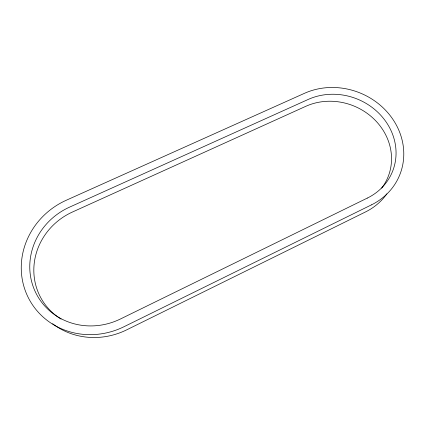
<?xml version="1.0" encoding="UTF-8"?>
<svg xmlns="http://www.w3.org/2000/svg" width="425" height="425" viewBox="0 0 425 425"><rect width="100%" height="100%" fill="white"/><g stroke="black" fill="none" stroke-linecap="round" stroke-linejoin="round"><path stroke-width="0.64" d="M61.094 319.101A63.564 60.021 -31 0 1 34.159 263.882A63.564 60.021 -31 0 1 72.447 212.022L305.772 106.324A58.464 52.971 22.3 0 1 376.359 121.486A58.464 52.971 22.3 0 1 381.666 188.132M386.867 193.853A65.397 59.357 22.4 0 1 365.42 211.99L126.682 329.853A71.049 67.15 -31.4 0 1 52.626 323.728M371.455 204.871L124.015 326.713A73.706 69.482 -30.5 0 1 27.232 295.433A73.706 69.482 -30.5 0 1 66.279 200.249L304.56 93.277A67.681 61.11 22.1 0 1 394.804 122.352A67.681 61.11 22.1 0 1 371.455 204.871M367.375 198.066L120.477 318.968A65.153 61.412 -30.4 0 1 35.057 291.258A65.153 61.412 -30.4 0 1 69.45 207.188L308.247 99.423A59.824 54.012 22.1 0 1 388.121 125.083A59.824 54.012 22.1 0 1 367.375 198.066"/></g></svg>
